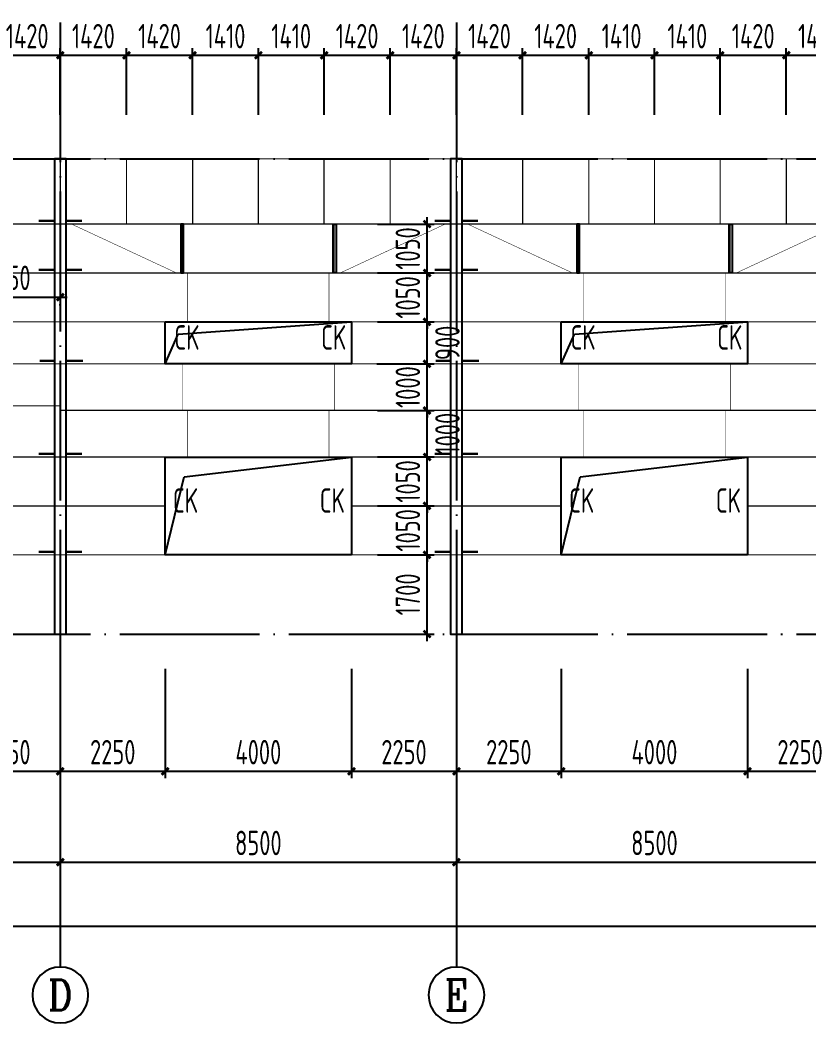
# Model space of a CAD drawing. Extents: x 753177 to 2169292, y -530934 to -273477.
# Drawn here: x 1735131 to 1752060, y -467485 to -445958 of the extents above; entities that cross this region are included whole.
import ezdxf
from ezdxf.enums import TextEntityAlignment as Align

# ---------------------------------------------------------------- set-up
doc = ezdxf.new("R2010")
doc.units = 0
doc.header["$LTSCALE"] = 1500
doc.header["$MEASUREMENT"] = 0
doc.linetypes.add('DOTE', pattern=[2.42, 2, -0.2, 0.02, -0.2])
doc.layers.get('Defpoints').update_dxf_attribs({"color": 252})
for name, color, linetype in [('AXIS', 3, 'Continuous'), ('AXIS_TEXT', 7, 'Continuous'), ('BOLT', 252, 'Continuous'), ('DIM', 3, 'Continuous'), ('THIN', 7, 'Continuous'), ('WINDOW', 4, 'Continuous')]:
    doc.layers.add(name, color=color, linetype=linetype)
doc.styles.add('_TCH_AXIS', font='COMPLEX', dxfattribs={"bigfont": 'GBCBIG'})
doc.styles.add('COMPLEX', font='COMPLEX')
doc.styles.add('TSSD_Dimension', font='Tssdeng.shx', dxfattribs={"width": 0.7, "bigfont": 'hztxt.shx'})
doc.styles.add('TSSD_Label', font='Tssdeng.shx', dxfattribs={"width": 0.7, "bigfont": 'hztxt.shx'})
doc.dimstyles.new('TSSD_150_150', dxfattribs={"dimtxt": 525, "dimasz": 150, "dimexe": 150, "dimexo": 375, "dimgap": 150, "dimtad": 1, "dimdec": 0, "dimzin": 0, "dimdsep": 46, "dimtxsty": 'TSSD_Dimension', "dimblk": 'ARCHTICK', "dimblk1": 'ARCHTICK', "dimblk2": 'ARCHTICK', "dimcen": 0, "dimdle": 150, "dimclrt": 7, "dimadec": 0, "dimazin": 0, "dimtfac": 1, "dimtdec": 0, "dimtix": 1, "dimtmove": 2, "dimatfit": 3, "dimfxl": 0, "dimtolj": 1, "dimtzin": 0, "dimarcsym": 0})

# ---------------------------------------------------------------- blocks, each defined once
blk = doc.blocks.new('_ArchTick')
at = {"color": 0, "linetype": 'ByBlock', "const_width": 0.4}
blk.add_lwpolyline([(-0.5, -0.5), (0.5, 0.5)], dxfattribs=at)
blk = doc.blocks.new('*D1134')
at = {"layer": 'AXIS', "color": 0, "lineweight": -2, "transparency": 16777216}
for p, q in [((1727495, -460660), (1727495, -464185)), ((1735995, -460660), (1735995, -464185)), ((1727345, -464035), (1736145, -464035))]:
    blk.add_line(p, q, dxfattribs=at)
at = {"layer": 'Defpoints', "color": 0, "transparency": 16777216}
for p in [(1727495, -460285), (1735995, -460285), (1735995, -464035)]:
    blk.add_point(p, dxfattribs=at)
at = {"layer": 'AXIS', "color": 0, "lineweight": -2, "transparency": 16777216, "xscale": 150, "yscale": 150, "zscale": 150, "rotation": 180}
blk.add_blockref('_ArchTick', (1727495, -464035), dxfattribs=at)
at = {"layer": 'AXIS', "color": 0, "lineweight": -2, "transparency": 16777216, "xscale": 150, "yscale": 150, "zscale": 150}
blk.add_blockref('_ArchTick', (1735995, -464035), dxfattribs=at)
at = {"layer": 'AXIS', "color": 7, "transparency": 16777216, "insert": (1731745, -463622), "char_height": 525, "attachment_point": 5, "style": 'TSSD_Dimension'}
blk.add_mtext('\\A1;8500', dxfattribs=at)
blk = doc.blocks.new('*D1135')
at = {"layer": 'AXIS', "color": 0, "lineweight": -2, "transparency": 16777216}
for p, q in [((1735995, -460660), (1735995, -464185)), ((1744495, -460660), (1744495, -464185)), ((1735845, -464035), (1744645, -464035))]:
    blk.add_line(p, q, dxfattribs=at)
at = {"layer": 'Defpoints', "color": 0, "transparency": 16777216}
for p in [(1735995, -460285), (1744495, -460285), (1744495, -464035)]:
    blk.add_point(p, dxfattribs=at)
at = {"layer": 'AXIS', "color": 0, "lineweight": -2, "transparency": 16777216, "xscale": 150, "yscale": 150, "zscale": 150, "rotation": 180}
blk.add_blockref('_ArchTick', (1735995, -464035), dxfattribs=at)
at = {"layer": 'AXIS', "color": 0, "lineweight": -2, "transparency": 16777216, "xscale": 150, "yscale": 150, "zscale": 150}
blk.add_blockref('_ArchTick', (1744495, -464035), dxfattribs=at)
at = {"layer": 'AXIS', "color": 7, "transparency": 16777216, "insert": (1740245, -463622), "char_height": 525, "attachment_point": 5, "style": 'TSSD_Dimension'}
blk.add_mtext('\\A1;8500', dxfattribs=at)
blk = doc.blocks.new('*D1136')
at = {"layer": 'AXIS', "color": 0, "lineweight": -2, "transparency": 16777216}
for p, q in [((1744495, -460660), (1744495, -464185)), ((1752995, -460660), (1752995, -464185)), ((1744345, -464035), (1753145, -464035))]:
    blk.add_line(p, q, dxfattribs=at)
at = {"layer": 'Defpoints', "color": 0, "transparency": 16777216}
for p in [(1744495, -460285), (1752995, -460285), (1752995, -464035)]:
    blk.add_point(p, dxfattribs=at)
at = {"layer": 'AXIS', "color": 0, "lineweight": -2, "transparency": 16777216, "xscale": 150, "yscale": 150, "zscale": 150, "rotation": 180}
blk.add_blockref('_ArchTick', (1744495, -464035), dxfattribs=at)
at = {"layer": 'AXIS', "color": 0, "lineweight": -2, "transparency": 16777216, "xscale": 150, "yscale": 150, "zscale": 150}
blk.add_blockref('_ArchTick', (1752995, -464035), dxfattribs=at)
at = {"layer": 'AXIS', "color": 7, "transparency": 16777216, "insert": (1748745, -463622), "char_height": 525, "attachment_point": 5, "style": 'TSSD_Dimension'}
blk.add_mtext('\\A1;8500', dxfattribs=at)
blk = doc.blocks.new('_AXISO')
blk.add_circle((0, 0), 0.5)
at = {"layer": 'AXIS_TEXT', "style": 'COMPLEX', "width": 1.041667}
blk.add_attdef('A', text='', height=0.56, dxfattribs=at).set_placement((-0.25, -0.28), (0.25, -0.28), align=Align.FIT)
blk = doc.blocks.new('*D1145')
at = {"layer": 'Defpoints', "color": 0, "transparency": 16777216}
for p in [(1710495, -459137), (1820995, -459137), (1820995, -465410)]:
    blk.add_point(p, dxfattribs=at)
at = {"layer": 'DIM', "color": 0, "lineweight": -2, "transparency": 16777216}
for p, q in [((1710495, -459512), (1710495, -465560)), ((1820995, -459512), (1820995, -465560)), ((1710345, -465410), (1821145, -465410))]:
    blk.add_line(p, q, dxfattribs=at)
at = {"layer": 'DIM', "color": 0, "lineweight": -2, "transparency": 16777216, "xscale": 150, "yscale": 150, "zscale": 150, "rotation": 180}
blk.add_blockref('_ArchTick', (1710495, -465410), dxfattribs=at)
at = {"layer": 'DIM', "color": 0, "lineweight": -2, "transparency": 16777216, "xscale": 150, "yscale": 150, "zscale": 150}
blk.add_blockref('_ArchTick', (1820995, -465410), dxfattribs=at)
at = {"layer": 'DIM', "color": 7, "transparency": 16777216, "insert": (1765745, -464998), "char_height": 525, "attachment_point": 5, "style": 'TSSD_Dimension'}
blk.add_mtext('\\A1;110500', dxfattribs=at)
blk = doc.blocks.new('*D1067')
at = {"layer": 'Defpoints', "color": 0, "transparency": 16777216}
for p in [(1733745, -459512), (1735995, -459512), (1735995, -462084)]:
    blk.add_point(p, dxfattribs=at)
at = {"layer": 'DIM', "color": 0, "lineweight": -2, "transparency": 16777216}
for p, q in [((1733745, -459887), (1733745, -462234)), ((1735995, -459887), (1735995, -462234)), ((1733595, -462084), (1736145, -462084))]:
    blk.add_line(p, q, dxfattribs=at)
at = {"layer": 'DIM', "color": 0, "lineweight": -2, "transparency": 16777216, "xscale": 150, "yscale": 150, "zscale": 150, "rotation": 180}
blk.add_blockref('_ArchTick', (1733745, -462084), dxfattribs=at)
at = {"layer": 'DIM', "color": 0, "lineweight": -2, "transparency": 16777216, "xscale": 150, "yscale": 150, "zscale": 150}
blk.add_blockref('_ArchTick', (1735995, -462084), dxfattribs=at)
at = {"layer": 'DIM', "color": 7, "transparency": 16777216, "insert": (1734870, -461672), "char_height": 525, "attachment_point": 5, "style": 'TSSD_Dimension'}
blk.add_mtext('\\A1;2250', dxfattribs=at)
blk = doc.blocks.new('*D1068')
at = {"layer": 'Defpoints', "color": 0, "transparency": 16777216}
for p in [(1735995, -459512), (1738245, -459512), (1738245, -462084)]:
    blk.add_point(p, dxfattribs=at)
at = {"layer": 'DIM', "color": 0, "lineweight": -2, "transparency": 16777216}
for p, q in [((1735995, -459887), (1735995, -462234)), ((1738245, -459887), (1738245, -462234)), ((1735845, -462084), (1738395, -462084))]:
    blk.add_line(p, q, dxfattribs=at)
at = {"layer": 'DIM', "color": 0, "lineweight": -2, "transparency": 16777216, "xscale": 150, "yscale": 150, "zscale": 150, "rotation": 180}
blk.add_blockref('_ArchTick', (1735995, -462084), dxfattribs=at)
at = {"layer": 'DIM', "color": 0, "lineweight": -2, "transparency": 16777216, "xscale": 150, "yscale": 150, "zscale": 150}
blk.add_blockref('_ArchTick', (1738245, -462084), dxfattribs=at)
at = {"layer": 'DIM', "color": 7, "transparency": 16777216, "insert": (1737120, -461672), "char_height": 525, "attachment_point": 5, "style": 'TSSD_Dimension'}
blk.add_mtext('\\A1;2250', dxfattribs=at)
blk = doc.blocks.new('*D1069')
at = {"layer": 'Defpoints', "color": 0, "transparency": 16777216}
for p in [(1738245, -459512), (1742245, -459512), (1742245, -462084)]:
    blk.add_point(p, dxfattribs=at)
at = {"layer": 'DIM', "color": 0, "lineweight": -2, "transparency": 16777216}
for p, q in [((1738245, -459887), (1738245, -462234)), ((1742245, -459887), (1742245, -462234)), ((1738095, -462084), (1742395, -462084))]:
    blk.add_line(p, q, dxfattribs=at)
at = {"layer": 'DIM', "color": 0, "lineweight": -2, "transparency": 16777216, "xscale": 150, "yscale": 150, "zscale": 150, "rotation": 180}
blk.add_blockref('_ArchTick', (1738245, -462084), dxfattribs=at)
at = {"layer": 'DIM', "color": 0, "lineweight": -2, "transparency": 16777216, "xscale": 150, "yscale": 150, "zscale": 150}
blk.add_blockref('_ArchTick', (1742245, -462084), dxfattribs=at)
at = {"layer": 'DIM', "color": 7, "transparency": 16777216, "insert": (1740245, -461672), "char_height": 525, "attachment_point": 5, "style": 'TSSD_Dimension'}
blk.add_mtext('\\A1;4000', dxfattribs=at)
blk = doc.blocks.new('*D1070')
at = {"layer": 'Defpoints', "color": 0, "transparency": 16777216}
for p in [(1742245, -459512), (1744495, -459512), (1744495, -462084)]:
    blk.add_point(p, dxfattribs=at)
at = {"layer": 'DIM', "color": 0, "lineweight": -2, "transparency": 16777216}
for p, q in [((1742245, -459887), (1742245, -462234)), ((1744495, -459887), (1744495, -462234)), ((1742095, -462084), (1744645, -462084))]:
    blk.add_line(p, q, dxfattribs=at)
at = {"layer": 'DIM', "color": 0, "lineweight": -2, "transparency": 16777216, "xscale": 150, "yscale": 150, "zscale": 150, "rotation": 180}
blk.add_blockref('_ArchTick', (1742245, -462084), dxfattribs=at)
at = {"layer": 'DIM', "color": 0, "lineweight": -2, "transparency": 16777216, "xscale": 150, "yscale": 150, "zscale": 150}
blk.add_blockref('_ArchTick', (1744495, -462084), dxfattribs=at)
at = {"layer": 'DIM', "color": 7, "transparency": 16777216, "insert": (1743370, -461672), "char_height": 525, "attachment_point": 5, "style": 'TSSD_Dimension'}
blk.add_mtext('\\A1;2250', dxfattribs=at)
blk = doc.blocks.new('*D1071')
at = {"layer": 'Defpoints', "color": 0, "transparency": 16777216}
for p in [(1744495, -459512), (1746745, -459512), (1746745, -462084)]:
    blk.add_point(p, dxfattribs=at)
at = {"layer": 'DIM', "color": 0, "lineweight": -2, "transparency": 16777216}
for p, q in [((1744495, -459887), (1744495, -462234)), ((1746745, -459887), (1746745, -462234)), ((1744345, -462084), (1746895, -462084))]:
    blk.add_line(p, q, dxfattribs=at)
at = {"layer": 'DIM', "color": 0, "lineweight": -2, "transparency": 16777216, "xscale": 150, "yscale": 150, "zscale": 150, "rotation": 180}
blk.add_blockref('_ArchTick', (1744495, -462084), dxfattribs=at)
at = {"layer": 'DIM', "color": 0, "lineweight": -2, "transparency": 16777216, "xscale": 150, "yscale": 150, "zscale": 150}
blk.add_blockref('_ArchTick', (1746745, -462084), dxfattribs=at)
at = {"layer": 'DIM', "color": 7, "transparency": 16777216, "insert": (1745620, -461672), "char_height": 525, "attachment_point": 5, "style": 'TSSD_Dimension'}
blk.add_mtext('\\A1;2250', dxfattribs=at)
blk = doc.blocks.new('*D1072')
at = {"layer": 'Defpoints', "color": 0, "transparency": 16777216}
for p in [(1746745, -459512), (1750745, -459512), (1750745, -462084)]:
    blk.add_point(p, dxfattribs=at)
at = {"layer": 'DIM', "color": 0, "lineweight": -2, "transparency": 16777216}
for p, q in [((1746745, -459887), (1746745, -462234)), ((1750745, -459887), (1750745, -462234)), ((1746595, -462084), (1750895, -462084))]:
    blk.add_line(p, q, dxfattribs=at)
at = {"layer": 'DIM', "color": 0, "lineweight": -2, "transparency": 16777216, "xscale": 150, "yscale": 150, "zscale": 150, "rotation": 180}
blk.add_blockref('_ArchTick', (1746745, -462084), dxfattribs=at)
at = {"layer": 'DIM', "color": 0, "lineweight": -2, "transparency": 16777216, "xscale": 150, "yscale": 150, "zscale": 150}
blk.add_blockref('_ArchTick', (1750745, -462084), dxfattribs=at)
at = {"layer": 'DIM', "color": 7, "transparency": 16777216, "insert": (1748745, -461672), "char_height": 525, "attachment_point": 5, "style": 'TSSD_Dimension'}
blk.add_mtext('\\A1;4000', dxfattribs=at)
blk = doc.blocks.new('*D1073')
at = {"layer": 'Defpoints', "color": 0, "transparency": 16777216}
for p in [(1750745, -459512), (1752995, -459512), (1752995, -462084)]:
    blk.add_point(p, dxfattribs=at)
at = {"layer": 'DIM', "color": 0, "lineweight": -2, "transparency": 16777216}
for p, q in [((1750745, -459887), (1750745, -462234)), ((1752995, -459887), (1752995, -462234)), ((1750595, -462084), (1753145, -462084))]:
    blk.add_line(p, q, dxfattribs=at)
at = {"layer": 'DIM', "color": 0, "lineweight": -2, "transparency": 16777216, "xscale": 150, "yscale": 150, "zscale": 150, "rotation": 180}
blk.add_blockref('_ArchTick', (1750745, -462084), dxfattribs=at)
at = {"layer": 'DIM', "color": 0, "lineweight": -2, "transparency": 16777216, "xscale": 150, "yscale": 150, "zscale": 150}
blk.add_blockref('_ArchTick', (1752995, -462084), dxfattribs=at)
at = {"layer": 'DIM', "color": 7, "transparency": 16777216, "insert": (1751870, -461672), "char_height": 525, "attachment_point": 5, "style": 'TSSD_Dimension'}
blk.add_mtext('\\A1;2250', dxfattribs=at)
blk = doc.blocks.new('*D1103')
at = {"layer": 'Defpoints', "color": 0, "transparency": 16777216}
for p in [(1735995, -446715), (1734575, -448365), (1735995, -448365)]:
    blk.add_point(p, dxfattribs=at)
at = {"layer": 'DIM', "color": 0, "lineweight": -2, "transparency": 16777216}
for p, q in [((1734575, -447990), (1734575, -446565)), ((1735995, -447990), (1735995, -446565)), ((1734425, -446715), (1736145, -446715))]:
    blk.add_line(p, q, dxfattribs=at)
at = {"layer": 'DIM', "color": 0, "lineweight": -2, "transparency": 16777216, "xscale": 150, "yscale": 150, "zscale": 150, "rotation": 180}
blk.add_blockref('_ArchTick', (1734575, -446715), dxfattribs=at)
at = {"layer": 'DIM', "color": 0, "lineweight": -2, "transparency": 16777216, "xscale": 150, "yscale": 150, "zscale": 150}
blk.add_blockref('_ArchTick', (1735995, -446715), dxfattribs=at)
at = {"layer": 'DIM', "color": 7, "transparency": 16777216, "insert": (1735285, -446303), "char_height": 525, "attachment_point": 5, "style": 'TSSD_Dimension'}
blk.add_mtext('\\A1;1420', dxfattribs=at)
blk = doc.blocks.new('*D1104')
at = {"layer": 'Defpoints', "color": 0, "transparency": 16777216}
for p in [(1737415, -446715), (1735995, -448365), (1737415, -448365)]:
    blk.add_point(p, dxfattribs=at)
at = {"layer": 'DIM', "color": 0, "lineweight": -2, "transparency": 16777216}
for p, q in [((1735995, -447990), (1735995, -446565)), ((1737415, -447990), (1737415, -446565)), ((1735845, -446715), (1737565, -446715))]:
    blk.add_line(p, q, dxfattribs=at)
at = {"layer": 'DIM', "color": 0, "lineweight": -2, "transparency": 16777216, "xscale": 150, "yscale": 150, "zscale": 150, "rotation": 180}
blk.add_blockref('_ArchTick', (1735995, -446715), dxfattribs=at)
at = {"layer": 'DIM', "color": 0, "lineweight": -2, "transparency": 16777216, "xscale": 150, "yscale": 150, "zscale": 150}
blk.add_blockref('_ArchTick', (1737415, -446715), dxfattribs=at)
at = {"layer": 'DIM', "color": 7, "transparency": 16777216, "insert": (1736705, -446303), "char_height": 525, "attachment_point": 5, "style": 'TSSD_Dimension'}
blk.add_mtext('\\A1;1420', dxfattribs=at)
blk = doc.blocks.new('*D1105')
at = {"layer": 'Defpoints', "color": 0, "transparency": 16777216}
for p in [(1738835, -446715), (1737415, -448365), (1738835, -448365)]:
    blk.add_point(p, dxfattribs=at)
at = {"layer": 'DIM', "color": 0, "lineweight": -2, "transparency": 16777216}
for p, q in [((1737415, -447990), (1737415, -446565)), ((1738835, -447990), (1738835, -446565)), ((1737265, -446715), (1738985, -446715))]:
    blk.add_line(p, q, dxfattribs=at)
at = {"layer": 'DIM', "color": 0, "lineweight": -2, "transparency": 16777216, "xscale": 150, "yscale": 150, "zscale": 150, "rotation": 180}
blk.add_blockref('_ArchTick', (1737415, -446715), dxfattribs=at)
at = {"layer": 'DIM', "color": 0, "lineweight": -2, "transparency": 16777216, "xscale": 150, "yscale": 150, "zscale": 150}
blk.add_blockref('_ArchTick', (1738835, -446715), dxfattribs=at)
at = {"layer": 'DIM', "color": 7, "transparency": 16777216, "insert": (1738125, -446303), "char_height": 525, "attachment_point": 5, "style": 'TSSD_Dimension'}
blk.add_mtext('\\A1;1420', dxfattribs=at)
blk = doc.blocks.new('*D1106')
at = {"layer": 'Defpoints', "color": 0, "transparency": 16777216}
for p in [(1740245, -446715), (1738835, -448365), (1740245, -448365)]:
    blk.add_point(p, dxfattribs=at)
at = {"layer": 'DIM', "color": 0, "lineweight": -2, "transparency": 16777216}
for p, q in [((1738835, -447990), (1738835, -446565)), ((1740245, -447990), (1740245, -446565)), ((1738685, -446715), (1740395, -446715))]:
    blk.add_line(p, q, dxfattribs=at)
at = {"layer": 'DIM', "color": 0, "lineweight": -2, "transparency": 16777216, "xscale": 150, "yscale": 150, "zscale": 150, "rotation": 180}
blk.add_blockref('_ArchTick', (1738835, -446715), dxfattribs=at)
at = {"layer": 'DIM', "color": 0, "lineweight": -2, "transparency": 16777216, "xscale": 150, "yscale": 150, "zscale": 150}
blk.add_blockref('_ArchTick', (1740245, -446715), dxfattribs=at)
at = {"layer": 'DIM', "color": 7, "transparency": 16777216, "insert": (1739540, -446303), "char_height": 525, "attachment_point": 5, "style": 'TSSD_Dimension'}
blk.add_mtext('\\A1;1410', dxfattribs=at)
blk = doc.blocks.new('*D1107')
at = {"layer": 'Defpoints', "color": 0, "transparency": 16777216}
for p in [(1741655, -446715), (1740245, -448365), (1741655, -448365)]:
    blk.add_point(p, dxfattribs=at)
at = {"layer": 'DIM', "color": 0, "lineweight": -2, "transparency": 16777216}
for p, q in [((1740245, -447990), (1740245, -446565)), ((1741655, -447990), (1741655, -446565)), ((1740095, -446715), (1741805, -446715))]:
    blk.add_line(p, q, dxfattribs=at)
at = {"layer": 'DIM', "color": 0, "lineweight": -2, "transparency": 16777216, "xscale": 150, "yscale": 150, "zscale": 150, "rotation": 180}
blk.add_blockref('_ArchTick', (1740245, -446715), dxfattribs=at)
at = {"layer": 'DIM', "color": 0, "lineweight": -2, "transparency": 16777216, "xscale": 150, "yscale": 150, "zscale": 150}
blk.add_blockref('_ArchTick', (1741655, -446715), dxfattribs=at)
at = {"layer": 'DIM', "color": 7, "transparency": 16777216, "insert": (1740950, -446303), "char_height": 525, "attachment_point": 5, "style": 'TSSD_Dimension'}
blk.add_mtext('\\A1;1410', dxfattribs=at)
blk = doc.blocks.new('*D1108')
at = {"layer": 'Defpoints', "color": 0, "transparency": 16777216}
for p in [(1743075, -446715), (1741655, -448365), (1743075, -448365)]:
    blk.add_point(p, dxfattribs=at)
at = {"layer": 'DIM', "color": 0, "lineweight": -2, "transparency": 16777216}
for p, q in [((1741655, -447990), (1741655, -446565)), ((1743075, -447990), (1743075, -446565)), ((1741505, -446715), (1743225, -446715))]:
    blk.add_line(p, q, dxfattribs=at)
at = {"layer": 'DIM', "color": 0, "lineweight": -2, "transparency": 16777216, "xscale": 150, "yscale": 150, "zscale": 150, "rotation": 180}
blk.add_blockref('_ArchTick', (1741655, -446715), dxfattribs=at)
at = {"layer": 'DIM', "color": 0, "lineweight": -2, "transparency": 16777216, "xscale": 150, "yscale": 150, "zscale": 150}
blk.add_blockref('_ArchTick', (1743075, -446715), dxfattribs=at)
at = {"layer": 'DIM', "color": 7, "transparency": 16777216, "insert": (1742365, -446303), "char_height": 525, "attachment_point": 5, "style": 'TSSD_Dimension'}
blk.add_mtext('\\A1;1420', dxfattribs=at)
blk = doc.blocks.new('*D1109')
at = {"layer": 'Defpoints', "color": 0, "transparency": 16777216}
for p in [(1744495, -446715), (1743075, -448365), (1744495, -448365)]:
    blk.add_point(p, dxfattribs=at)
at = {"layer": 'DIM', "color": 0, "lineweight": -2, "transparency": 16777216}
for p, q in [((1743075, -447990), (1743075, -446565)), ((1744495, -447990), (1744495, -446565)), ((1742925, -446715), (1744645, -446715))]:
    blk.add_line(p, q, dxfattribs=at)
at = {"layer": 'DIM', "color": 0, "lineweight": -2, "transparency": 16777216, "xscale": 150, "yscale": 150, "zscale": 150, "rotation": 180}
blk.add_blockref('_ArchTick', (1743075, -446715), dxfattribs=at)
at = {"layer": 'DIM', "color": 0, "lineweight": -2, "transparency": 16777216, "xscale": 150, "yscale": 150, "zscale": 150}
blk.add_blockref('_ArchTick', (1744495, -446715), dxfattribs=at)
at = {"layer": 'DIM', "color": 7, "transparency": 16777216, "insert": (1743785, -446303), "char_height": 525, "attachment_point": 5, "style": 'TSSD_Dimension'}
blk.add_mtext('\\A1;1420', dxfattribs=at)
blk = doc.blocks.new('*D1110')
at = {"layer": 'Defpoints', "color": 0, "transparency": 16777216}
for p in [(1745915, -446715), (1744495, -448365), (1745915, -448365)]:
    blk.add_point(p, dxfattribs=at)
at = {"layer": 'DIM', "color": 0, "lineweight": -2, "transparency": 16777216}
for p, q in [((1744495, -447990), (1744495, -446565)), ((1745915, -447990), (1745915, -446565)), ((1744345, -446715), (1746065, -446715))]:
    blk.add_line(p, q, dxfattribs=at)
at = {"layer": 'DIM', "color": 0, "lineweight": -2, "transparency": 16777216, "xscale": 150, "yscale": 150, "zscale": 150, "rotation": 180}
blk.add_blockref('_ArchTick', (1744495, -446715), dxfattribs=at)
at = {"layer": 'DIM', "color": 0, "lineweight": -2, "transparency": 16777216, "xscale": 150, "yscale": 150, "zscale": 150}
blk.add_blockref('_ArchTick', (1745915, -446715), dxfattribs=at)
at = {"layer": 'DIM', "color": 7, "transparency": 16777216, "insert": (1745205, -446303), "char_height": 525, "attachment_point": 5, "style": 'TSSD_Dimension'}
blk.add_mtext('\\A1;1420', dxfattribs=at)
blk = doc.blocks.new('*D1111')
at = {"layer": 'Defpoints', "color": 0, "transparency": 16777216}
for p in [(1747335, -446715), (1745915, -448365), (1747335, -448365)]:
    blk.add_point(p, dxfattribs=at)
at = {"layer": 'DIM', "color": 0, "lineweight": -2, "transparency": 16777216}
for p, q in [((1745915, -447990), (1745915, -446565)), ((1747335, -447990), (1747335, -446565)), ((1745765, -446715), (1747485, -446715))]:
    blk.add_line(p, q, dxfattribs=at)
at = {"layer": 'DIM', "color": 0, "lineweight": -2, "transparency": 16777216, "xscale": 150, "yscale": 150, "zscale": 150, "rotation": 180}
blk.add_blockref('_ArchTick', (1745915, -446715), dxfattribs=at)
at = {"layer": 'DIM', "color": 0, "lineweight": -2, "transparency": 16777216, "xscale": 150, "yscale": 150, "zscale": 150}
blk.add_blockref('_ArchTick', (1747335, -446715), dxfattribs=at)
at = {"layer": 'DIM', "color": 7, "transparency": 16777216, "insert": (1746625, -446303), "char_height": 525, "attachment_point": 5, "style": 'TSSD_Dimension'}
blk.add_mtext('\\A1;1420', dxfattribs=at)
blk = doc.blocks.new('*D1112')
at = {"layer": 'Defpoints', "color": 0, "transparency": 16777216}
for p in [(1748745, -446715), (1747335, -448365), (1748745, -448365)]:
    blk.add_point(p, dxfattribs=at)
at = {"layer": 'DIM', "color": 0, "lineweight": -2, "transparency": 16777216}
for p, q in [((1747335, -447990), (1747335, -446565)), ((1748745, -447990), (1748745, -446565)), ((1747185, -446715), (1748895, -446715))]:
    blk.add_line(p, q, dxfattribs=at)
at = {"layer": 'DIM', "color": 0, "lineweight": -2, "transparency": 16777216, "xscale": 150, "yscale": 150, "zscale": 150, "rotation": 180}
blk.add_blockref('_ArchTick', (1747335, -446715), dxfattribs=at)
at = {"layer": 'DIM', "color": 0, "lineweight": -2, "transparency": 16777216, "xscale": 150, "yscale": 150, "zscale": 150}
blk.add_blockref('_ArchTick', (1748745, -446715), dxfattribs=at)
at = {"layer": 'DIM', "color": 7, "transparency": 16777216, "insert": (1748040, -446303), "char_height": 525, "attachment_point": 5, "style": 'TSSD_Dimension'}
blk.add_mtext('\\A1;1410', dxfattribs=at)
blk = doc.blocks.new('*D1113')
at = {"layer": 'Defpoints', "color": 0, "transparency": 16777216}
for p in [(1750155, -446715), (1748745, -448365), (1750155, -448365)]:
    blk.add_point(p, dxfattribs=at)
at = {"layer": 'DIM', "color": 0, "lineweight": -2, "transparency": 16777216}
for p, q in [((1748745, -447990), (1748745, -446565)), ((1750155, -447990), (1750155, -446565)), ((1748595, -446715), (1750305, -446715))]:
    blk.add_line(p, q, dxfattribs=at)
at = {"layer": 'DIM', "color": 0, "lineweight": -2, "transparency": 16777216, "xscale": 150, "yscale": 150, "zscale": 150, "rotation": 180}
blk.add_blockref('_ArchTick', (1748745, -446715), dxfattribs=at)
at = {"layer": 'DIM', "color": 0, "lineweight": -2, "transparency": 16777216, "xscale": 150, "yscale": 150, "zscale": 150}
blk.add_blockref('_ArchTick', (1750155, -446715), dxfattribs=at)
at = {"layer": 'DIM', "color": 7, "transparency": 16777216, "insert": (1749450, -446303), "char_height": 525, "attachment_point": 5, "style": 'TSSD_Dimension'}
blk.add_mtext('\\A1;1410', dxfattribs=at)
blk = doc.blocks.new('*D1114')
at = {"layer": 'Defpoints', "color": 0, "transparency": 16777216}
for p in [(1751575, -446715), (1750155, -448365), (1751575, -448365)]:
    blk.add_point(p, dxfattribs=at)
at = {"layer": 'DIM', "color": 0, "lineweight": -2, "transparency": 16777216}
for p, q in [((1750155, -447990), (1750155, -446565)), ((1751575, -447990), (1751575, -446565)), ((1750005, -446715), (1751725, -446715))]:
    blk.add_line(p, q, dxfattribs=at)
at = {"layer": 'DIM', "color": 0, "lineweight": -2, "transparency": 16777216, "xscale": 150, "yscale": 150, "zscale": 150, "rotation": 180}
blk.add_blockref('_ArchTick', (1750155, -446715), dxfattribs=at)
at = {"layer": 'DIM', "color": 0, "lineweight": -2, "transparency": 16777216, "xscale": 150, "yscale": 150, "zscale": 150}
blk.add_blockref('_ArchTick', (1751575, -446715), dxfattribs=at)
at = {"layer": 'DIM', "color": 7, "transparency": 16777216, "insert": (1750865, -446303), "char_height": 525, "attachment_point": 5, "style": 'TSSD_Dimension'}
blk.add_mtext('\\A1;1420', dxfattribs=at)
blk = doc.blocks.new('*D1115')
at = {"layer": 'Defpoints', "color": 0, "transparency": 16777216}
for p in [(1752995, -446715), (1751575, -448365), (1752995, -448365)]:
    blk.add_point(p, dxfattribs=at)
at = {"layer": 'DIM', "color": 0, "lineweight": -2, "transparency": 16777216}
for p, q in [((1751575, -447990), (1751575, -446565)), ((1752995, -447990), (1752995, -446565)), ((1751425, -446715), (1753145, -446715))]:
    blk.add_line(p, q, dxfattribs=at)
at = {"layer": 'DIM', "color": 0, "lineweight": -2, "transparency": 16777216, "xscale": 150, "yscale": 150, "zscale": 150, "rotation": 180}
blk.add_blockref('_ArchTick', (1751575, -446715), dxfattribs=at)
at = {"layer": 'DIM', "color": 0, "lineweight": -2, "transparency": 16777216, "xscale": 150, "yscale": 150, "zscale": 150}
blk.add_blockref('_ArchTick', (1752995, -446715), dxfattribs=at)
at = {"layer": 'DIM', "color": 7, "transparency": 16777216, "insert": (1752285, -446303), "char_height": 525, "attachment_point": 5, "style": 'TSSD_Dimension'}
blk.add_mtext('\\A1;1420', dxfattribs=at)
blk = doc.blocks.new('*D1051')
at = {"layer": 'Defpoints', "color": 0, "transparency": 16777216}
for p in [(1733745, -451707), (1735995, -451707), (1735995, -451904)]:
    blk.add_point(p, dxfattribs=at)
at = {"layer": 'DIM', "color": 0, "lineweight": -2, "transparency": 16777216}
for p, q in [((1733595, -451904), (1736145, -451904)), ((1733745, -452082), (1733745, -452054)), ((1735995, -452082), (1735995, -452054))]:
    blk.add_line(p, q, dxfattribs=at)
at = {"layer": 'DIM', "color": 0, "lineweight": -2, "transparency": 16777216, "xscale": 150, "yscale": 150, "zscale": 150, "rotation": 180}
blk.add_blockref('_ArchTick', (1733745, -451904), dxfattribs=at)
at = {"layer": 'DIM', "color": 0, "lineweight": -2, "transparency": 16777216, "xscale": 150, "yscale": 150, "zscale": 150}
blk.add_blockref('_ArchTick', (1735995, -451904), dxfattribs=at)
at = {"layer": 'DIM', "color": 7, "transparency": 16777216, "insert": (1734870, -451491), "char_height": 525, "attachment_point": 5, "style": 'TSSD_Dimension'}
blk.add_mtext('\\A1;2250', dxfattribs=at)
blk = doc.blocks.new('*D987')
at = {"layer": 'Defpoints', "color": 0, "transparency": 16777216}
for p in [(1742427, -457437), (1743865, -457437), (1742427, -459137)]:
    blk.add_point(p, dxfattribs=at)
at = {"layer": 'DIM', "color": 0, "lineweight": -2, "transparency": 16777216}
for p, q in [((1743865, -459287), (1743865, -457287)), ((1742802, -457437), (1744015, -457437)), ((1742802, -459137), (1744015, -459137))]:
    blk.add_line(p, q, dxfattribs=at)
at = {"layer": 'DIM', "color": 0, "lineweight": -2, "transparency": 16777216, "xscale": 150, "yscale": 150, "zscale": 150}
for p, rotation in [((1743865, -457437), 90), ((1743865, -459137), 270)]:
    blk.add_blockref('_ArchTick', p, dxfattribs=dict(at, rotation=rotation))
at = {"layer": 'DIM', "color": 7, "transparency": 16777216, "insert": (1743453, -458287), "char_height": 525, "attachment_point": 5, "rotation": 90, "style": 'TSSD_Dimension'}
blk.add_mtext('\\A1;1700', dxfattribs=at)
blk = doc.blocks.new('*D988')
at = {"layer": 'Defpoints', "color": 0, "transparency": 16777216}
for p in [(1742427, -456387), (1743865, -456387), (1742427, -457437)]:
    blk.add_point(p, dxfattribs=at)
at = {"layer": 'DIM', "color": 0, "lineweight": -2, "transparency": 16777216}
for p, q in [((1743865, -456387), (1743865, -456237)), ((1742802, -456387), (1744015, -456387)), ((1743865, -457437), (1743865, -456387)), ((1742802, -457437), (1744015, -457437)), ((1743865, -457437), (1743865, -457587))]:
    blk.add_line(p, q, dxfattribs=at)
at = {"layer": 'DIM', "color": 0, "lineweight": -2, "transparency": 16777216, "xscale": 150, "yscale": 150, "zscale": 150}
for p, rotation in [((1743865, -456387), 270), ((1743865, -457437), 90)]:
    blk.add_blockref('_ArchTick', p, dxfattribs=dict(at, rotation=rotation))
at = {"layer": 'DIM', "color": 7, "transparency": 16777216, "insert": (1743453, -456912), "char_height": 525, "attachment_point": 5, "rotation": 90, "style": 'TSSD_Dimension'}
blk.add_mtext('\\A1;1050', dxfattribs=at)
blk = doc.blocks.new('*D989')
at = {"layer": 'Defpoints', "color": 0, "transparency": 16777216}
for p in [(1742427, -455337), (1743865, -455337), (1742427, -456387)]:
    blk.add_point(p, dxfattribs=at)
at = {"layer": 'DIM', "color": 0, "lineweight": -2, "transparency": 16777216}
for p, q in [((1743865, -455337), (1743865, -455187)), ((1742802, -455337), (1744015, -455337)), ((1743865, -456387), (1743865, -455337)), ((1742802, -456387), (1744015, -456387)), ((1743865, -456387), (1743865, -456537))]:
    blk.add_line(p, q, dxfattribs=at)
at = {"layer": 'DIM', "color": 0, "lineweight": -2, "transparency": 16777216, "xscale": 150, "yscale": 150, "zscale": 150}
for p, rotation in [((1743865, -455337), 270), ((1743865, -456387), 90)]:
    blk.add_blockref('_ArchTick', p, dxfattribs=dict(at, rotation=rotation))
at = {"layer": 'DIM', "color": 7, "transparency": 16777216, "insert": (1743453, -455862), "char_height": 525, "attachment_point": 5, "rotation": 90, "style": 'TSSD_Dimension'}
blk.add_mtext('\\A1;1050', dxfattribs=at)
blk = doc.blocks.new('*D990')
at = {"layer": 'Defpoints', "color": 0, "transparency": 16777216}
for p in [(1742427, -454337), (1743865, -454337), (1742427, -455337)]:
    blk.add_point(p, dxfattribs=at)
at = {"layer": 'DIM', "color": 0, "lineweight": -2, "transparency": 16777216}
for p, q in [((1743865, -455487), (1743865, -454187)), ((1742802, -454337), (1744015, -454337)), ((1742802, -455337), (1744015, -455337))]:
    blk.add_line(p, q, dxfattribs=at)
at = {"layer": 'DIM', "color": 0, "lineweight": -2, "transparency": 16777216, "xscale": 150, "yscale": 150, "zscale": 150}
for p, rotation in [((1743865, -454337), 90), ((1743865, -455337), 270)]:
    blk.add_blockref('_ArchTick', p, dxfattribs=dict(at, rotation=rotation))
at = {"layer": 'DIM', "color": 7, "transparency": 16777216, "insert": (1744303, -454837), "char_height": 525, "attachment_point": 5, "rotation": 90, "style": 'TSSD_Dimension'}
blk.add_mtext('\\A1;1000', dxfattribs=at)
blk = doc.blocks.new('*D991')
at = {"layer": 'Defpoints', "color": 0, "transparency": 16777216}
for p in [(1742411, -453337), (1743865, -453337), (1742427, -454337)]:
    blk.add_point(p, dxfattribs=at)
at = {"layer": 'DIM', "color": 0, "lineweight": -2, "transparency": 16777216}
for p, q in [((1742786, -453337), (1744015, -453337)), ((1743865, -453337), (1743865, -453187)), ((1743865, -454337), (1743865, -453337)), ((1742802, -454337), (1744015, -454337)), ((1743865, -454337), (1743865, -454487))]:
    blk.add_line(p, q, dxfattribs=at)
at = {"layer": 'DIM', "color": 0, "lineweight": -2, "transparency": 16777216, "xscale": 150, "yscale": 150, "zscale": 150}
for p, rotation in [((1743865, -453337), 270), ((1743865, -454337), 90)]:
    blk.add_blockref('_ArchTick', p, dxfattribs=dict(at, rotation=rotation))
at = {"layer": 'DIM', "color": 7, "transparency": 16777216, "insert": (1743453, -453837), "char_height": 525, "attachment_point": 5, "rotation": 90, "style": 'TSSD_Dimension'}
blk.add_mtext('\\A1;1000', dxfattribs=at)
blk = doc.blocks.new('*D992')
at = {"layer": 'Defpoints', "color": 0, "transparency": 16777216}
for p in [(1742427, -452437), (1743865, -452437), (1742411, -453337)]:
    blk.add_point(p, dxfattribs=at)
at = {"layer": 'DIM', "color": 0, "lineweight": -2, "transparency": 16777216}
for p, q in [((1742802, -452437), (1744015, -452437)), ((1743865, -453487), (1743865, -452287)), ((1742786, -453337), (1744015, -453337))]:
    blk.add_line(p, q, dxfattribs=at)
at = {"layer": 'DIM', "color": 0, "lineweight": -2, "transparency": 16777216, "xscale": 150, "yscale": 150, "zscale": 150}
for p, rotation in [((1743865, -452437), 90), ((1743865, -453337), 270)]:
    blk.add_blockref('_ArchTick', p, dxfattribs=dict(at, rotation=rotation))
at = {"layer": 'DIM', "color": 7, "transparency": 16777216, "insert": (1744303, -452887), "char_height": 525, "attachment_point": 5, "rotation": 90, "style": 'TSSD_Dimension'}
blk.add_mtext('\\A1;900', dxfattribs=at)
blk = doc.blocks.new('*D993')
at = {"layer": 'Defpoints', "color": 0, "transparency": 16777216}
for p in [(1742427, -451387), (1743865, -451387), (1742427, -452437)]:
    blk.add_point(p, dxfattribs=at)
at = {"layer": 'DIM', "color": 0, "lineweight": -2, "transparency": 16777216}
for p, q in [((1742802, -451387), (1744015, -451387)), ((1743865, -451387), (1743865, -451237)), ((1743865, -452437), (1743865, -451387)), ((1742802, -452437), (1744015, -452437)), ((1743865, -452437), (1743865, -452587))]:
    blk.add_line(p, q, dxfattribs=at)
at = {"layer": 'DIM', "color": 0, "lineweight": -2, "transparency": 16777216, "xscale": 150, "yscale": 150, "zscale": 150}
for p, rotation in [((1743865, -451387), 270), ((1743865, -452437), 90)]:
    blk.add_blockref('_ArchTick', p, dxfattribs=dict(at, rotation=rotation))
at = {"layer": 'DIM', "color": 7, "transparency": 16777216, "insert": (1743453, -451912), "char_height": 525, "attachment_point": 5, "rotation": 90, "style": 'TSSD_Dimension'}
blk.add_mtext('\\A1;1050', dxfattribs=at)
blk = doc.blocks.new('*D994')
at = {"layer": 'Defpoints', "color": 0, "transparency": 16777216}
for p in [(1742427, -450337), (1743865, -450337), (1742427, -451387)]:
    blk.add_point(p, dxfattribs=at)
at = {"layer": 'DIM', "color": 0, "lineweight": -2, "transparency": 16777216}
for p, q in [((1743865, -450337), (1743865, -450187)), ((1742802, -450337), (1744015, -450337)), ((1743865, -451387), (1743865, -450337)), ((1742802, -451387), (1744015, -451387)), ((1743865, -451387), (1743865, -451537))]:
    blk.add_line(p, q, dxfattribs=at)
at = {"layer": 'DIM', "color": 0, "lineweight": -2, "transparency": 16777216, "xscale": 150, "yscale": 150, "zscale": 150}
for p, rotation in [((1743865, -450337), 270), ((1743865, -451387), 90)]:
    blk.add_blockref('_ArchTick', p, dxfattribs=dict(at, rotation=rotation))
at = {"layer": 'DIM', "color": 7, "transparency": 16777216, "insert": (1743453, -450862), "char_height": 525, "attachment_point": 5, "rotation": 90, "style": 'TSSD_Dimension'}
blk.add_mtext('\\A1;1050', dxfattribs=at)

msp = doc.modelspace()

# ---------------------------------------------------------------- linework, layer by layer
at = {"color": 2, "linetype": 'ByBlock'}
for points, const_width in [([(1710195.3, -448937.2), (1821295.3, -448937.2)], 25), ([(1710195.3, -450337.2), (1821295.3, -450337.2)], 25), ([(1736234.4, -450337.2), (1738489.4, -451387.2)], 10), ([(1738609.4, -450337.2), (1738609.4, -451387.2)], 10), ([(1741881.3, -450337.2), (1741881.3, -451387.2)], 10), ([(1744256.3, -450337.2), (1742001.3, -451387.2)], 10), ([(1744734.4, -450337.2), (1746989.4, -451387.2)], 10), ([(1747109.4, -450337.2), (1747109.4, -451387.2)], 10), ([(1750381.3, -450337.2), (1750381.3, -451387.2)], 10), ([(1752756.3, -450337.2), (1750501.3, -451387.2)], 10), ([(1733745.3, -451387.2), (1821295.3, -451387.2)], 25), ([(1735995.3, -451387.2), (1746745.3, -451387.2)], 25), ([(1738729.4, -451387.2), (1738729.4, -452437.2)], 10), ([(1741761.3, -451387.2), (1741761.3, -452437.2)], 10), ([(1744495.3, -451387.2), (1755245.3, -451387.2)], 25), ([(1747229.4, -451387.2), (1747229.4, -452437.2)], 10), ([(1750261.3, -451387.2), (1750261.3, -452437.2)], 10), ([(1710495.3, -452437.2), (1821295.3, -452437.2)], 25), ([(1710495.3, -453337.2), (1821295.3, -453337.2)], 25), ([(1738609.4, -453337.2), (1738609.4, -454337.2)], 10), ([(1741881.3, -453337.2), (1741881.3, -454337.2)], 10), ([(1747109.4, -453337.2), (1747109.4, -454337.2)], 10), ([(1750381.3, -453337.2), (1750381.3, -454337.2)], 10), ([(1735995.3, -454337.2), (1744495.3, -454337.2)], 25), ([(1738729.4, -454337.2), (1738729.4, -455337.2)], 10), ([(1741761.3, -454337.2), (1741761.3, -455337.2)], 10), ([(1744495.3, -454337.2), (1752995.3, -454337.2)], 25), ([(1747229.4, -454337.2), (1747229.4, -455337.2)], 10), ([(1750261.3, -454337.2), (1750261.3, -455337.2)], 10), ([(1733745.3, -455337.2), (1763745.3, -455337.2)], 25), ([(1733745.3, -456387.2), (1738245.3, -456387.2)], 25), ([(1742245.3, -456387.2), (1746745.3, -456387.2)], 25), ([(1750745.3, -456387.2), (1755245.3, -456387.2)], 25), ([(1733745.3, -457437.2), (1763745.3, -457437.2)], 25)]:
    msp.add_lwpolyline(points, dxfattribs=dict(at, const_width=const_width))
at = {"color": 4, "linetype": 'ByBlock'}
for points in [[(1736120.3, -448937.2), (1735870.3, -448937.2), (1735870.3, -459137.2), (1736120.3, -459137.2)], [(1744620.3, -448937.2), (1744370.3, -448937.2), (1744370.3, -459137.2), (1744620.3, -459137.2)]]:
    msp.add_lwpolyline(points, close=True, dxfattribs=at)
at = {"color": 2, "linetype": 'ByBlock'}
for points in [[(1738639.4, -451387.2), (1738639.4, -450337.2), (1738579.4, -450337.2), (1738579.4, -451387.2)], [(1741851.3, -451387.2), (1741851.3, -450337.2), (1741911.3, -450337.2), (1741911.3, -451387.2)], [(1747139.4, -451387.2), (1747139.4, -450337.2), (1747079.4, -450337.2), (1747079.4, -451387.2)], [(1750351.3, -451387.2), (1750351.3, -450337.2), (1750411.3, -450337.2), (1750411.3, -451387.2)]]:
    msp.add_lwpolyline(points, close=True, dxfattribs=at)
at = {"layer": 'AXIS', "color": 252, "linetype": 'DOTE'}
for p, q in [((1735995.3, -446011.3), (1735995.3, -460284.8)), ((1744495.3, -446011.3), (1744495.3, -460284.8))]:
    msp.add_line(p, q, dxfattribs=at)
at = {"layer": 'AXIS', "color": 253, "linetype": 'DOTE'}
for p, q in [((1708230.6, -448937.2), (1821802.2, -448937.2)), ((1708230.6, -459137.2), (1821802.2, -459137.2))]:
    msp.add_line(p, q, dxfattribs=at)
at = {"layer": 'AXIS'}
for p, q in [((1735995.3, -460284.8), (1735995.3, -466284.8)), ((1744495.3, -460284.8), (1744495.3, -466284.8))]:
    msp.add_line(p, q, dxfattribs=at)
at = {"layer": 'BOLT', "color": 2}
for p, q in [((1738527.6, -452698.4), (1742245.3, -452437.2)), ((1747027.6, -452698.4), (1750745.3, -452437.2)), ((1738245.3, -453337.2), (1738527.6, -452698.4)), ((1746745.3, -453337.2), (1747027.6, -452698.4)), ((1738652.3, -455760.9), (1742245.3, -455337.2)), ((1747152.3, -455760.9), (1750745.3, -455337.2)), ((1738245.3, -457437.2), (1738652.3, -455760.9)), ((1746745.3, -457437.2), (1747152.3, -455760.9))]:
    msp.add_line(p, q, dxfattribs=at)
at = {"layer": 'BOLT', "color": 2, "const_width": 25}
for points in [[(1735995.3, -450337.2), (1735995.3, -448937.2)], [(1735995.3, -450337.2), (1735995.3, -448937.2)], [(1737415.3, -450337.2), (1737415.3, -448937.2)], [(1738835.3, -450337.2), (1738835.3, -448937.2)], [(1740245.3, -450337.2), (1740245.3, -448937.2)], [(1741655.3, -450337.2), (1741655.3, -448937.2)], [(1743075.3, -450337.2), (1743075.3, -448937.2)], [(1744495.3, -450337.2), (1744495.3, -448937.2)], [(1744495.3, -450337.2), (1744495.3, -448937.2)], [(1745915.3, -450337.2), (1745915.3, -448937.2)], [(1747335.3, -450337.2), (1747335.3, -448937.2)], [(1748745.3, -450337.2), (1748745.3, -448937.2)], [(1750155.3, -450337.2), (1750155.3, -448937.2)], [(1751575.3, -450337.2), (1751575.3, -448937.2)], [(1727495.3, -454237.2), (1735995.3, -454237.2)]]:
    msp.add_lwpolyline(points, dxfattribs=at)
at = {"layer": 'BOLT', "color": 2}
for points in [[(1738245.3, -452437.2), (1742245.3, -452437.2), (1742245.3, -453337.2), (1738245.3, -453337.2)], [(1746745.3, -452437.2), (1750745.3, -452437.2), (1750745.3, -453337.2), (1746745.3, -453337.2)], [(1742245.3, -457437.2), (1738245.3, -457437.2), (1738245.3, -455337.2), (1742245.3, -455337.2)], [(1750745.3, -457437.2), (1746745.3, -457437.2), (1746745.3, -455337.2), (1750745.3, -455337.2)]]:
    msp.add_lwpolyline(points, close=True, dxfattribs=at)
at = {"layer": 'WINDOW', "linetype": 'ByBlock', "const_width": 50}
for points in [[(1735530, -450271), (1735869.8, -450271)], [(1736119.8, -450270.9), (1736459.7, -450270.9)], [(1744030, -450271), (1744369.8, -450271)], [(1744619.8, -450270.9), (1744959.7, -450270.9)], [(1735530, -451321), (1735869.8, -451321)], [(1736119.8, -451320.9), (1736459.7, -451320.9)], [(1744030, -451321), (1744369.8, -451321)], [(1744619.8, -451320.9), (1744959.7, -451320.9)], [(1735549, -453271), (1735888.8, -453271)], [(1736138.8, -453270.9), (1736478.6, -453270.9)], [(1744049, -453271), (1744388.8, -453271)], [(1744638.8, -453270.9), (1744978.6, -453270.9)], [(1735530, -455271), (1735869.8, -455271)], [(1736119.8, -455270.9), (1736459.7, -455270.9)], [(1744030, -455271), (1744369.8, -455271)], [(1744619.8, -455270.9), (1744959.7, -455270.9)], [(1735530, -457371), (1735869.8, -457371)], [(1736119.8, -457370.9), (1736459.7, -457370.9)], [(1744030, -457371), (1744369.8, -457371)], [(1744619.8, -457370.9), (1744959.7, -457370.9)]]:
    msp.add_lwpolyline(points, dxfattribs=at)

# ---------------------------------------------------------------- block references
at = {"layer": 'AXIS'}
ref = msp.add_blockref('_AXISO', (1735995.3, -466884.8), dxfattribs=dict(at, xscale=-1200, yscale=1200, zscale=1200))
ref.add_attrib('A', 'D', dxfattribs={"layer": 'AXIS_TEXT', "height": 652.9, "style": '_TCH_AXIS'}).set_placement((1735731.1, -467211.2), (1736259.6, -467211.2), align=Align.FIT)
ref = msp.add_blockref('_AXISO', (1744495.3, -466884.8), dxfattribs=dict(at, xscale=-1200, yscale=1200, zscale=1200))
ref.add_attrib('A', 'E', dxfattribs={"layer": 'AXIS_TEXT', "height": 668.2, "style": '_TCH_AXIS'}).set_placement((1744240.8, -467218.9), (1744749.9, -467218.9), align=Align.FIT)

# ---------------------------------------------------------------- texts
at = {"layer": 'THIN', "style": 'TSSD_Label', "width": 0.7}
for p in [(1738984, -453191.1), (1742133.4, -453191.1), (1747484, -453191.1), (1750633.4, -453191.1), (1738954, -456691.1), (1742103.4, -456691.1), (1747454, -456691.1), (1750603.4, -456691.1)]:
    msp.add_text('CK', height=525, dxfattribs=at).set_placement(p, align=Align.BOTTOM_RIGHT)

# ---------------------------------------------------------------- dimensions: what is measured, and where the dimension line sits
at = {"layer": 'AXIS'}
for p1, p2, picture, middle in [((1727495.3, -460284.8), (1735995.3, -460284.8), '*D1134', (1731745.3, -463622.3)), ((1735995.3, -460284.8), (1744495.3, -460284.8), '*D1135', (1740245.3, -463622.3)), ((1744495.3, -460284.8), (1752995.3, -460284.8), '*D1136', (1748745.3, -463622.3))]:
    dim = msp.add_aligned_dim(p1=p1, p2=p2, distance=-3750, dimstyle='TSSD_150_150', dxfattribs=at)
    dim.commit()
    dim.dimension.update_dxf_attribs({"geometry": picture, "text_midpoint": middle})
at = {"layer": 'DIM'}
for base, p1, p2, picture, middle in [((1735995.3, -446715.4), (1734575.3, -448364.6), (1735995.3, -448364.6), '*D1103', (1735285.3, -446302.9)), ((1737415.3, -446715.4), (1735995.3, -448364.6), (1737415.3, -448364.6), '*D1104', (1736705.3, -446302.9)), ((1738835.3, -446715.4), (1737415.3, -448364.6), (1738835.3, -448364.6), '*D1105', (1738125.3, -446302.9)), ((1740245.3, -446715.4), (1738835.3, -448364.6), (1740245.3, -448364.6), '*D1106', (1739540.3, -446302.9)), ((1741655.3, -446715.4), (1740245.3, -448364.6), (1741655.3, -448364.6), '*D1107', (1740950.3, -446302.9)), ((1743075.3, -446715.4), (1741655.3, -448364.6), (1743075.3, -448364.6), '*D1108', (1742365.3, -446302.9)), ((1744495.3, -446715.4), (1743075.3, -448364.6), (1744495.3, -448364.6), '*D1109', (1743785.3, -446302.9)), ((1745915.3, -446715.4), (1744495.3, -448364.6), (1745915.3, -448364.6), '*D1110', (1745205.3, -446302.9)), ((1747335.3, -446715.4), (1745915.3, -448364.6), (1747335.3, -448364.6), '*D1111', (1746625.3, -446302.9)), ((1748745.3, -446715.4), (1747335.3, -448364.6), (1748745.3, -448364.6), '*D1112', (1748040.3, -446302.9)), ((1750155.3, -446715.4), (1748745.3, -448364.6), (1750155.3, -448364.6), '*D1113', (1749450.3, -446302.9)), ((1751575.3, -446715.4), (1750155.3, -448364.6), (1751575.3, -448364.6), '*D1114', (1750865.3, -446302.9)), ((1752995.3, -446715.4), (1751575.3, -448364.6), (1752995.3, -448364.6), '*D1115', (1752285.3, -446302.9)), ((1735995.3, -451903.6), (1733745.3, -451706.6), (1735995.3, -451706.6), '*D1051', (1734870.3, -451491.1)), ((1820995.3, -465410.1), (1710495.3, -459137.2), (1820995.3, -459137.2), '*D1145', (1765745.3, -464997.6)), ((1735995.3, -462084.5), (1733745.3, -459512.2), (1735995.3, -459512.2), '*D1067', (1734870.3, -461672)), ((1738245.3, -462084.5), (1735995.3, -459512.2), (1738245.3, -459512.2), '*D1068', (1737120.3, -461672)), ((1742245.3, -462084.5), (1738245.3, -459512.2), (1742245.3, -459512.2), '*D1069', (1740245.3, -461672)), ((1744495.3, -462084.5), (1742245.3, -459512.2), (1744495.3, -459512.2), '*D1070', (1743370.3, -461672)), ((1746745.3, -462084.5), (1744495.3, -459512.2), (1746745.3, -459512.2), '*D1071', (1745620.3, -461672)), ((1750745.3, -462084.5), (1746745.3, -459512.2), (1750745.3, -459512.2), '*D1072', (1748745.3, -461672)), ((1752995.3, -462084.5), (1750745.3, -459512.2), (1752995.3, -459512.2), '*D1073', (1751870.3, -461672))]:
    dim = msp.add_linear_dim(base=base, p1=p1, p2=p2, dimstyle='TSSD_150_150', dxfattribs=at)
    dim.commit()
    dim.dimension.update_dxf_attribs({"geometry": picture, "text_midpoint": middle})
for base, p1, p2, picture, middle in [((1743865, -450337.2), (1742427.3, -451387.2), (1742427.3, -450337.2), '*D994', (1743452.5, -450862.2)), ((1743865, -451387.2), (1742427.3, -452437.2), (1742427.3, -451387.2), '*D993', (1743452.5, -451912.2)), ((1743865, -453337.2), (1742427.3, -454337.2), (1742411.1, -453337.2), '*D991', (1743452.5, -453837.2)), ((1743865, -455337.2), (1742427.3, -456387.2), (1742427.3, -455337.2), '*D989', (1743452.5, -455862.2)), ((1743865, -456387.2), (1742427.3, -457437.2), (1742427.3, -456387.2), '*D988', (1743452.5, -456912.2)), ((1743865, -457437.2), (1742427.3, -459137.2), (1742427.3, -457437.2), '*D987', (1743452.5, -458287.2))]:
    dim = msp.add_linear_dim(base=base, p1=p1, p2=p2, angle=90, dimstyle='TSSD_150_150', dxfattribs=at)
    dim.commit()
    dim.dimension.update_dxf_attribs({"geometry": picture, "text_midpoint": middle})
for base, p1, p2, picture, middle in [((1743865, -452437.2), (1742411.1, -453337.2), (1742427.3, -452437.2), '*D992', (1744302.5, -452887.2)), ((1743865, -454337.2), (1742427.3, -455337.2), (1742427.3, -454337.2), '*D990', (1744302.5, -454837.2))]:
    dim = msp.add_linear_dim(base=base, p1=p1, p2=p2, angle=90, dimstyle='TSSD_150_150', dxfattribs=at)
    dim.commit()
    dim.dimension.update_dxf_attribs({"geometry": picture, "text_midpoint": middle, "dimtype": 160})

doc.saveas('drawing.dxf')
